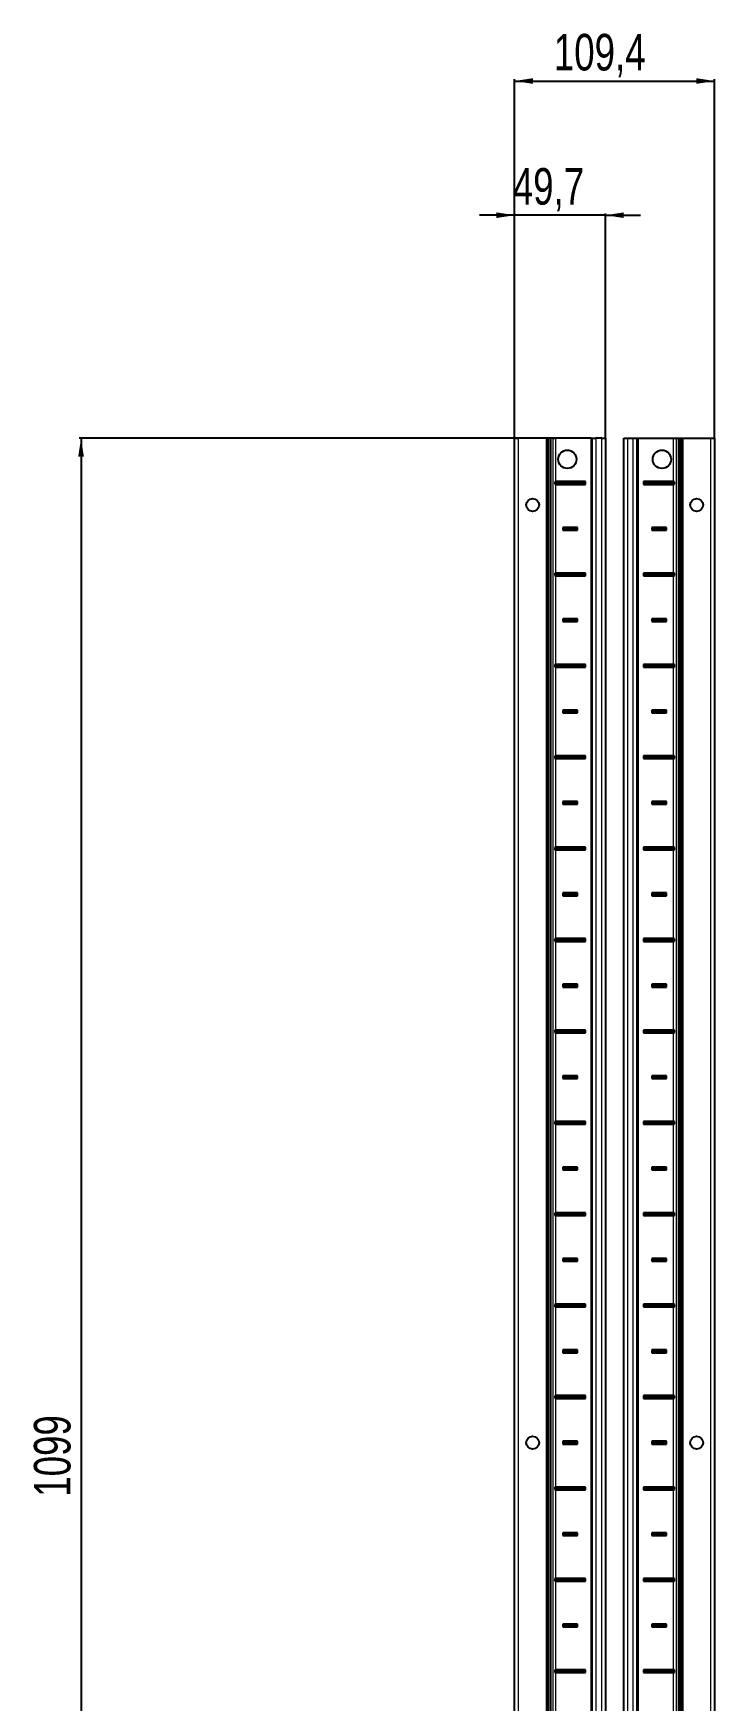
# Model space of a CAD drawing. Header units: millimetres. Extents: x -199 to 1181, y -1371 to 1507.
# Drawn here: x -199 to 173, y -443 to 469 of the extents above; entities that cross this region are included whole.
import ezdxf

# ---------------------------------------------------------------- set-up
doc = ezdxf.new("R2010")
doc.units = ezdxf.units.MM
doc.layers.add('FORMAT', color=7, linetype='Continuous')
doc.styles.add('SLDTEXTSTYLE0', font='TXT', dxfattribs={"width": 0.75})
doc.dimstyles.new('SLDDIMSTYLE0', dxfattribs={"dimtxt": 20, "dimasz": 10, "dimexe": 0, "dimexo": 0.0625, "dimgap": 5, "dimtad": 2, "dimdec": 1, "dimrnd": 1e-09, "dimzin": 12, "dimdsep": 46, "dimtxsty": 'SLDTEXTSTYLE0', "dimsah": 1, "dimcen": 0.09, "dimadec": 0, "dimazin": 3, "dimtfac": 1, "dimtofl": 0, "dimtmove": 0, "dimatfit": 3, "dimfxl": 0, "dimfrac": 2, "dimtolj": 1, "dimtzin": 12, "dimarcsym": 0})
doc.dimstyles.new('SLDDIMSTYLE1', dxfattribs={"dimtxt": 20, "dimasz": 10, "dimexe": 0, "dimexo": 0.0625, "dimgap": 5, "dimtad": 2, "dimdec": 1, "dimrnd": 1e-09, "dimzin": 12, "dimdsep": 46, "dimtxsty": 'SLDTEXTSTYLE0', "dimsah": 1, "dimcen": 0.09, "dimadec": 0, "dimazin": 3, "dimtfac": 1, "dimtmove": 0, "dimatfit": 0, "dimfxl": 0, "dimfrac": 2, "dimtolj": 1, "dimtzin": 12, "dimarcsym": 0})

# ---------------------------------------------------------------- blocks, each defined once
blk = doc.blocks.new('_D')
at = {"layer": 'FORMAT'}
for p, q in [((86.41, 247.21), (-174.15, 247.21)), ((-173.15, 247.21), (-173.15, -851.79)), ((86.41, -851.79), (-174.15, -851.79))]:
    blk.add_line(p, q, dxfattribs=at)
for points in [[(-173.15, 247.21), (-174.69, 237.21), (-171.61, 237.21)], [(-173.15, -851.79), (-171.61, -841.79), (-174.69, -841.79)]]:
    blk.add_solid(points, dxfattribs=at)
at = {"layer": 'FORMAT', "insert": (-198.93, -331.85), "char_height": 20, "attachment_point": 1, "rotation": 90, "style": 'SLDTEXTSTYLE0'}
blk.add_mtext('1099', dxfattribs=at)
blk = doc.blocks.new('_D_1')
at = {"layer": 'FORMAT'}
for p, q in [((63.98, 247.22), (63.98, 443.62)), ((63.98, 442.62), (173.38, 442.62)), ((173.38, 247.22), (173.38, 443.62))]:
    blk.add_line(p, q, dxfattribs=at)
for points in [[(63.98, 442.62), (73.98, 441.08), (73.98, 444.16)], [(173.38, 442.62), (163.38, 444.16), (163.38, 441.08)]]:
    blk.add_solid(points, dxfattribs=at)
at = {"layer": 'FORMAT', "insert": (85.43, 468.4), "char_height": 20, "attachment_point": 1, "style": 'SLDTEXTSTYLE0'}
blk.add_mtext('109,4', dxfattribs=at)
blk = doc.blocks.new('_D_2')
at = {"layer": 'FORMAT'}
for p, q in [((63.98, 369.21), (44.75, 369.21)), ((63.98, 247.22), (63.98, 370.21)), ((113.68, 369.21), (63.98, 369.21)), ((113.68, 247.22), (113.68, 370.21)), ((113.68, 369.21), (132.91, 369.21))]:
    blk.add_line(p, q, dxfattribs=at)
for points in [[(63.98, 369.21), (53.98, 370.75), (53.98, 367.67)], [(113.68, 369.21), (123.68, 367.67), (123.68, 370.75)]]:
    blk.add_solid(points, dxfattribs=at)
at = {"layer": 'FORMAT', "insert": (62.97, 394.99), "char_height": 20, "attachment_point": 1, "style": 'SLDTEXTSTYLE0'}
blk.add_mtext('49,7', dxfattribs=at)

msp = doc.modelspace()

# ---------------------------------------------------------------- linework, layer by layer
at = {"color": 7, "linetype": 'Continuous', "lineweight": 25}
for p, q in [((63.98, -851.79), (63.98, 247.21)), ((63.98, 247.21), (65.98, 247.21)), ((81.33, 247.21), (65.98, 247.21)), ((81.33, 247.21), (81.98, 247.21)), ((81.98, -851.79), (81.98, 247.21)), ((81.98, 247.21), (82.56, 247.21)), ((83.77, 247.21), (82.56, 247.21)), ((83.77, -851.79), (83.77, 247.21)), ((83.8, 247.21), (83.77, 247.21)), ((83.8, -851.79), (83.8, 247.21)), ((85.01, 247.21), (83.8, 247.21)), ((85.01, 247.21), (86.42, 247.21)), ((105.83, 247.21), (86.42, 247.21)), ((105.83, 247.21), (106.48, 247.21)), ((106.48, -851.79), (106.48, 247.21)), ((106.48, 247.21), (108.48, 247.21)), ((111.68, 247.21), (108.48, 247.21)), ((111.68, 247.21), (113.68, 247.21)), ((113.68, 247.21), (113.68, -851.79)), ((123.68, -851.79), (123.68, 247.21)), ((123.68, 247.21), (125.68, 247.21)), ((125.68, 247.21), (128.88, 247.21)), ((128.88, 247.21), (130.88, 247.21)), ((130.88, 247.21), (130.88, -851.79)), ((130.88, 247.21), (131.53, 247.21)), ((131.53, 247.21), (150.93, 247.21)), ((150.93, 247.21), (152.34, 247.21)), ((152.34, 247.21), (153.55, 247.21)), ((153.55, 247.21), (153.55, -851.79)), ((153.55, 247.21), (153.58, 247.21)), ((153.58, 247.21), (153.58, -851.79)), ((153.58, 247.21), (154.79, 247.21)), ((154.79, 247.21), (155.38, 247.21)), ((155.38, 247.21), (155.38, -851.79)), ((155.38, 247.21), (156.03, 247.21)), ((156.03, 247.21), (171.38, 247.21)), ((171.38, 247.21), (173.38, 247.21)), ((173.38, 247.21), (173.38, -851.79)), ((85.93, 223.35), (85.93, 222.06)), ((86.58, 222.71), (85.93, 223.35)), ((86.58, 222.71), (85.93, 222.06)), ((102.83, 223.46), (86.42, 223.46)), ((86.42, 221.96), (102.83, 221.96)), ((102.08, 222.71), (86.58, 222.71)), ((102.08, 222.71), (102.83, 223.46)), ((102.08, 222.71), (102.83, 221.96)), ((102.83, 221.96), (102.83, 223.46)), ((135.28, 222.71), (134.53, 223.46)), ((150.93, 223.46), (134.53, 223.46)), ((134.53, 223.46), (134.53, 221.96)), ((135.28, 222.71), (134.53, 221.96)), ((134.53, 221.96), (150.93, 221.96)), ((135.28, 222.71), (150.78, 222.71)), ((150.78, 222.71), (151.42, 223.35)), ((150.78, 222.71), (151.42, 222.06)), ((151.42, 222.06), (151.42, 223.35)), ((98.33, 198.46), (90.33, 198.46)), ((90.33, 198.46), (90.33, 196.96)), ((91.08, 197.71), (90.33, 198.46)), ((91.08, 197.71), (90.33, 196.96)), ((90.33, 196.96), (98.33, 196.96)), ((97.58, 197.71), (91.08, 197.71)), ((97.58, 197.71), (98.33, 198.46)), ((97.58, 197.71), (98.33, 196.96)), ((98.33, 196.96), (98.33, 198.46)), ((139.78, 197.71), (139.03, 198.46)), ((139.03, 198.46), (139.03, 196.96)), ((147.03, 198.46), (139.03, 198.46)), ((139.78, 197.71), (139.03, 196.96)), ((139.03, 196.96), (147.03, 196.96)), ((139.78, 197.71), (146.28, 197.71)), ((146.28, 197.71), (147.03, 198.46)), ((146.28, 197.71), (147.03, 196.96)), ((147.03, 196.96), (147.03, 198.46)), ((85.93, 173.35), (85.93, 172.06)), ((86.58, 172.71), (85.93, 173.35)), ((102.83, 173.46), (86.42, 173.46)), ((102.08, 172.71), (102.83, 173.46)), ((102.83, 171.96), (102.83, 173.46)), ((135.28, 172.71), (134.53, 173.46)), ((150.93, 173.46), (134.53, 173.46)), ((134.53, 173.46), (134.53, 171.96)), ((150.78, 172.71), (151.42, 173.35)), ((151.42, 172.06), (151.42, 173.35)), ((86.58, 172.71), (85.93, 172.06)), ((86.42, 171.96), (102.83, 171.96)), ((102.08, 172.71), (86.58, 172.71)), ((102.08, 172.71), (102.83, 171.96)), ((135.28, 172.71), (134.53, 171.96)), ((134.53, 171.96), (150.93, 171.96)), ((135.28, 172.71), (150.78, 172.71)), ((150.78, 172.71), (151.42, 172.06)), ((98.33, 148.46), (90.33, 148.46)), ((90.33, 148.46), (90.33, 146.96)), ((91.08, 147.71), (90.33, 148.46)), ((91.08, 147.71), (90.33, 146.96)), ((90.33, 146.96), (98.33, 146.96)), ((97.58, 147.71), (91.08, 147.71)), ((97.58, 147.71), (98.33, 148.46)), ((97.58, 147.71), (98.33, 146.96)), ((98.33, 146.96), (98.33, 148.46)), ((139.78, 147.71), (139.03, 148.46)), ((139.03, 148.46), (139.03, 146.96)), ((147.03, 148.46), (139.03, 148.46)), ((139.78, 147.71), (139.03, 146.96)), ((139.03, 146.96), (147.03, 146.96)), ((139.78, 147.71), (146.28, 147.71)), ((146.28, 147.71), (147.03, 148.46)), ((146.28, 147.71), (147.03, 146.96)), ((147.03, 146.96), (147.03, 148.46)), ((85.93, 123.35), (85.93, 122.06)), ((86.58, 122.71), (85.93, 123.35)), ((86.58, 122.71), (85.93, 122.06)), ((102.83, 123.46), (86.42, 123.46)), ((86.42, 121.96), (102.83, 121.96)), ((102.08, 122.71), (86.58, 122.71)), ((102.08, 122.71), (102.83, 123.46)), ((102.08, 122.71), (102.83, 121.96)), ((102.83, 121.96), (102.83, 123.46)), ((135.28, 122.71), (134.53, 123.46)), ((134.53, 123.46), (134.53, 121.96)), ((150.93, 123.46), (134.53, 123.46)), ((135.28, 122.71), (134.53, 121.96)), ((134.53, 121.96), (150.93, 121.96)), ((135.28, 122.71), (150.78, 122.71)), ((150.78, 122.71), (151.42, 123.35)), ((150.78, 122.71), (151.42, 122.06)), ((151.42, 122.06), (151.42, 123.35)), ((98.33, 98.46), (90.33, 98.46)), ((90.33, 98.46), (90.33, 96.96)), ((91.08, 97.71), (90.33, 98.46)), ((91.08, 97.71), (90.33, 96.96)), ((90.33, 96.96), (98.33, 96.96)), ((97.58, 97.71), (91.08, 97.71)), ((97.58, 97.71), (98.33, 98.46)), ((97.58, 97.71), (98.33, 96.96)), ((98.33, 96.96), (98.33, 98.46)), ((139.78, 97.71), (139.03, 98.46)), ((139.03, 98.46), (139.03, 96.96)), ((147.03, 98.46), (139.03, 98.46)), ((139.78, 97.71), (139.03, 96.96)), ((139.03, 96.96), (147.03, 96.96)), ((139.78, 97.71), (146.28, 97.71)), ((146.28, 97.71), (147.03, 98.46)), ((146.28, 97.71), (147.03, 96.96)), ((147.03, 96.96), (147.03, 98.46)), ((85.93, 73.35), (85.93, 72.06)), ((86.58, 72.71), (85.93, 73.35)), ((102.83, 73.46), (86.42, 73.46)), ((102.08, 72.71), (102.83, 73.46)), ((102.83, 71.96), (102.83, 73.46)), ((135.28, 72.71), (134.53, 73.46)), ((134.53, 73.46), (134.53, 71.96)), ((150.93, 73.46), (134.53, 73.46)), ((150.78, 72.71), (151.42, 73.35)), ((151.42, 72.06), (151.42, 73.35)), ((86.58, 72.71), (85.93, 72.06)), ((86.42, 71.96), (102.83, 71.96)), ((102.08, 72.71), (86.58, 72.71)), ((102.08, 72.71), (102.83, 71.96)), ((135.28, 72.71), (134.53, 71.96)), ((134.53, 71.96), (150.93, 71.96)), ((135.28, 72.71), (150.78, 72.71)), ((150.78, 72.71), (151.42, 72.06)), ((98.33, 48.46), (90.33, 48.46)), ((90.33, 48.46), (90.33, 46.96)), ((91.08, 47.71), (90.33, 48.46)), ((91.08, 47.71), (90.33, 46.96)), ((90.33, 46.96), (98.33, 46.96)), ((97.58, 47.71), (91.08, 47.71)), ((97.58, 47.71), (98.33, 48.46)), ((97.58, 47.71), (98.33, 46.96)), ((98.33, 46.96), (98.33, 48.46)), ((147.03, 48.46), (139.03, 48.46)), ((139.03, 48.46), (139.03, 46.96)), ((139.78, 47.71), (139.03, 48.46)), ((139.78, 47.71), (139.03, 46.96)), ((139.03, 46.96), (147.03, 46.96)), ((139.78, 47.71), (146.28, 47.71)), ((146.28, 47.71), (147.03, 48.46)), ((146.28, 47.71), (147.03, 46.96)), ((147.03, 46.96), (147.03, 48.46)), ((85.93, 23.35), (85.93, 22.06)), ((86.58, 22.71), (85.93, 23.35)), ((86.58, 22.71), (85.93, 22.06)), ((102.83, 23.46), (86.42, 23.46)), ((86.42, 21.96), (102.83, 21.96)), ((102.08, 22.71), (86.58, 22.71)), ((102.08, 22.71), (102.83, 23.46)), ((102.08, 22.71), (102.83, 21.96)), ((102.83, 21.96), (102.83, 23.46)), ((150.93, 23.46), (134.53, 23.46)), ((134.53, 23.46), (134.53, 21.96)), ((135.28, 22.71), (134.53, 23.46)), ((135.28, 22.71), (134.53, 21.96)), ((134.53, 21.96), (150.93, 21.96)), ((135.28, 22.71), (150.78, 22.71)), ((150.78, 22.71), (151.42, 23.35)), ((150.78, 22.71), (151.42, 22.06)), ((151.42, 22.06), (151.42, 23.35)), ((98.33, -1.54), (90.33, -1.54)), ((90.33, -1.54), (90.33, -3.04)), ((91.08, -2.29), (90.33, -1.54)), ((91.08, -2.29), (90.33, -3.04)), ((90.33, -3.04), (98.33, -3.04)), ((97.58, -2.29), (91.08, -2.29)), ((97.58, -2.29), (98.33, -1.54)), ((97.58, -2.29), (98.33, -3.04)), ((98.33, -3.04), (98.33, -1.54)), ((147.03, -1.54), (139.03, -1.54)), ((139.03, -1.54), (139.03, -3.04)), ((139.78, -2.29), (139.03, -1.54)), ((139.78, -2.29), (139.03, -3.04)), ((139.03, -3.04), (147.03, -3.04)), ((139.78, -2.29), (146.28, -2.29)), ((146.28, -2.29), (147.03, -1.54)), ((146.28, -2.29), (147.03, -3.04)), ((147.03, -3.04), (147.03, -1.54)), ((85.93, -26.65), (85.93, -27.94)), ((86.58, -27.29), (85.93, -26.65)), ((86.58, -27.29), (85.93, -27.94)), ((102.83, -26.54), (86.42, -26.54)), ((102.08, -27.29), (86.58, -27.29)), ((102.08, -27.29), (102.83, -26.54)), ((102.08, -27.29), (102.83, -28.04)), ((102.83, -28.04), (102.83, -26.54)), ((150.93, -26.54), (134.53, -26.54)), ((134.53, -26.54), (134.53, -28.04)), ((135.28, -27.29), (134.53, -26.54)), ((135.28, -27.29), (134.53, -28.04)), ((135.28, -27.29), (150.78, -27.29)), ((150.78, -27.29), (151.42, -26.65)), ((150.78, -27.29), (151.42, -27.94)), ((151.42, -27.94), (151.42, -26.65)), ((86.42, -28.04), (102.83, -28.04)), ((134.53, -28.04), (150.93, -28.04)), ((98.33, -51.54), (90.33, -51.54)), ((90.33, -51.54), (90.33, -53.04)), ((91.08, -52.29), (90.33, -51.54)), ((91.08, -52.29), (90.33, -53.04)), ((90.33, -53.04), (98.33, -53.04)), ((97.58, -52.29), (91.08, -52.29)), ((97.58, -52.29), (98.33, -51.54)), ((97.58, -52.29), (98.33, -53.04)), ((98.33, -53.04), (98.33, -51.54)), ((147.03, -51.54), (139.03, -51.54)), ((139.03, -51.54), (139.03, -53.04)), ((139.78, -52.29), (139.03, -51.54)), ((139.78, -52.29), (139.03, -53.04)), ((139.03, -53.04), (147.03, -53.04)), ((139.78, -52.29), (146.28, -52.29)), ((146.28, -52.29), (147.03, -51.54)), ((146.28, -52.29), (147.03, -53.04)), ((147.03, -53.04), (147.03, -51.54)), ((85.93, -76.65), (85.93, -77.94)), ((86.58, -77.29), (85.93, -76.65)), ((86.58, -77.29), (85.93, -77.94)), ((102.83, -76.54), (86.42, -76.54)), ((86.42, -78.04), (102.83, -78.04)), ((102.08, -77.29), (86.58, -77.29)), ((102.08, -77.29), (102.83, -76.54)), ((102.08, -77.29), (102.83, -78.04)), ((102.83, -78.04), (102.83, -76.54)), ((150.93, -76.54), (134.53, -76.54)), ((134.53, -76.54), (134.53, -78.04)), ((135.28, -77.29), (134.53, -76.54)), ((135.28, -77.29), (134.53, -78.04)), ((134.53, -78.04), (150.93, -78.04)), ((135.28, -77.29), (150.78, -77.29)), ((150.78, -77.29), (151.42, -76.65)), ((150.78, -77.29), (151.42, -77.94)), ((151.42, -77.94), (151.42, -76.65)), ((98.33, -101.54), (90.33, -101.54)), ((90.33, -101.54), (90.33, -103.04)), ((91.08, -102.29), (90.33, -101.54)), ((91.08, -102.29), (90.33, -103.04)), ((90.33, -103.04), (98.33, -103.04)), ((97.58, -102.29), (91.08, -102.29)), ((97.58, -102.29), (98.33, -101.54)), ((97.58, -102.29), (98.33, -103.04)), ((98.33, -103.04), (98.33, -101.54)), ((147.03, -101.54), (139.03, -101.54)), ((139.03, -101.54), (139.03, -103.04)), ((139.78, -102.29), (139.03, -101.54)), ((139.78, -102.29), (139.03, -103.04)), ((139.03, -103.04), (147.03, -103.04)), ((139.78, -102.29), (146.28, -102.29)), ((146.28, -102.29), (147.03, -101.54)), ((146.28, -102.29), (147.03, -103.04)), ((147.03, -103.04), (147.03, -101.54)), ((85.93, -126.65), (85.93, -127.94)), ((86.58, -127.29), (85.93, -126.65)), ((86.58, -127.29), (85.93, -127.94)), ((102.83, -126.54), (86.42, -126.54)), ((102.08, -127.29), (86.58, -127.29)), ((102.08, -127.29), (102.83, -126.54)), ((102.08, -127.29), (102.83, -128.04)), ((102.83, -128.04), (102.83, -126.54)), ((150.93, -126.54), (134.53, -126.54)), ((134.53, -126.54), (134.53, -128.04)), ((135.28, -127.29), (134.53, -126.54)), ((135.28, -127.29), (134.53, -128.04)), ((135.28, -127.29), (150.78, -127.29)), ((150.78, -127.29), (151.42, -126.65)), ((150.78, -127.29), (151.42, -127.94)), ((151.42, -127.94), (151.42, -126.65)), ((86.42, -128.04), (102.83, -128.04)), ((134.53, -128.04), (150.93, -128.04)), ((98.33, -151.54), (90.33, -151.54)), ((90.33, -151.54), (90.33, -153.04)), ((91.08, -152.29), (90.33, -151.54)), ((91.08, -152.29), (90.33, -153.04)), ((90.33, -153.04), (98.33, -153.04)), ((97.58, -152.29), (91.08, -152.29)), ((97.58, -152.29), (98.33, -151.54)), ((97.58, -152.29), (98.33, -153.04)), ((98.33, -153.04), (98.33, -151.54)), ((147.03, -151.54), (139.03, -151.54)), ((139.03, -151.54), (139.03, -153.04)), ((139.78, -152.29), (139.03, -151.54)), ((139.78, -152.29), (139.03, -153.04)), ((139.03, -153.04), (147.03, -153.04)), ((139.78, -152.29), (146.28, -152.29)), ((146.28, -152.29), (147.03, -151.54)), ((146.28, -152.29), (147.03, -153.04)), ((147.03, -153.04), (147.03, -151.54)), ((85.93, -176.65), (85.93, -177.94)), ((86.58, -177.29), (85.93, -176.65)), ((86.58, -177.29), (85.93, -177.94)), ((102.83, -176.54), (86.42, -176.54)), ((86.42, -178.04), (102.83, -178.04)), ((102.08, -177.29), (86.58, -177.29)), ((102.08, -177.29), (102.83, -176.54)), ((102.08, -177.29), (102.83, -178.04)), ((102.83, -178.04), (102.83, -176.54)), ((150.93, -176.54), (134.53, -176.54)), ((134.53, -176.54), (134.53, -178.04)), ((135.28, -177.29), (134.53, -176.54)), ((135.28, -177.29), (134.53, -178.04)), ((134.53, -178.04), (150.93, -178.04)), ((135.28, -177.29), (150.78, -177.29)), ((150.78, -177.29), (151.42, -176.65)), ((150.78, -177.29), (151.42, -177.94)), ((151.42, -177.94), (151.42, -176.65)), ((98.33, -201.54), (90.33, -201.54)), ((90.33, -201.54), (90.33, -203.04)), ((91.08, -202.29), (90.33, -201.54)), ((91.08, -202.29), (90.33, -203.04)), ((90.33, -203.04), (98.33, -203.04)), ((97.58, -202.29), (91.08, -202.29)), ((97.58, -202.29), (98.33, -201.54)), ((97.58, -202.29), (98.33, -203.04)), ((98.33, -203.04), (98.33, -201.54)), ((147.03, -201.54), (139.03, -201.54)), ((139.03, -201.54), (139.03, -203.04)), ((139.78, -202.29), (139.03, -201.54)), ((139.78, -202.29), (139.03, -203.04)), ((139.03, -203.04), (147.03, -203.04)), ((139.78, -202.29), (146.28, -202.29)), ((146.28, -202.29), (147.03, -201.54)), ((146.28, -202.29), (147.03, -203.04)), ((147.03, -203.04), (147.03, -201.54)), ((85.93, -226.65), (85.93, -227.94)), ((86.58, -227.29), (85.93, -226.65)), ((86.58, -227.29), (85.93, -227.94)), ((102.83, -226.54), (86.42, -226.54)), ((102.08, -227.29), (86.58, -227.29)), ((102.08, -227.29), (102.83, -226.54)), ((102.08, -227.29), (102.83, -228.04)), ((102.83, -228.04), (102.83, -226.54)), ((150.93, -226.54), (134.53, -226.54)), ((134.53, -226.54), (134.53, -228.04)), ((135.28, -227.29), (134.53, -226.54)), ((135.28, -227.29), (134.53, -228.04)), ((135.28, -227.29), (150.78, -227.29)), ((150.78, -227.29), (151.42, -226.65)), ((150.78, -227.29), (151.42, -227.94)), ((151.42, -227.94), (151.42, -226.65)), ((86.42, -228.04), (102.83, -228.04)), ((134.53, -228.04), (150.93, -228.04)), ((98.33, -251.54), (90.33, -251.54)), ((90.33, -251.54), (90.33, -253.04)), ((91.08, -252.29), (90.33, -251.54)), ((91.08, -252.29), (90.33, -253.04)), ((90.33, -253.04), (98.33, -253.04)), ((97.58, -252.29), (91.08, -252.29)), ((97.58, -252.29), (98.33, -251.54)), ((97.58, -252.29), (98.33, -253.04)), ((98.33, -253.04), (98.33, -251.54)), ((147.03, -251.54), (139.03, -251.54)), ((139.03, -251.54), (139.03, -253.04)), ((139.78, -252.29), (139.03, -251.54)), ((139.78, -252.29), (139.03, -253.04)), ((139.03, -253.04), (147.03, -253.04)), ((139.78, -252.29), (146.28, -252.29)), ((146.28, -252.29), (147.03, -251.54)), ((146.28, -252.29), (147.03, -253.04)), ((147.03, -253.04), (147.03, -251.54)), ((85.93, -276.65), (85.93, -277.94)), ((86.58, -277.29), (85.93, -276.65)), ((86.58, -277.29), (85.93, -277.94)), ((102.83, -276.54), (86.42, -276.54)), ((86.42, -278.04), (102.83, -278.04)), ((102.08, -277.29), (86.58, -277.29)), ((102.08, -277.29), (102.83, -276.54)), ((102.08, -277.29), (102.83, -278.04)), ((102.83, -278.04), (102.83, -276.54)), ((150.93, -276.54), (134.53, -276.54)), ((134.53, -276.54), (134.53, -278.04)), ((135.28, -277.29), (134.53, -276.54)), ((135.28, -277.29), (134.53, -278.04)), ((134.53, -278.04), (150.93, -278.04)), ((135.28, -277.29), (150.78, -277.29)), ((150.78, -277.29), (151.42, -276.65)), ((150.78, -277.29), (151.42, -277.94)), ((151.42, -277.94), (151.42, -276.65)), ((98.33, -301.54), (90.33, -301.54)), ((90.33, -301.54), (90.33, -303.04)), ((91.08, -302.29), (90.33, -301.54)), ((91.08, -302.29), (90.33, -303.04)), ((90.33, -303.04), (98.33, -303.04)), ((97.58, -302.29), (91.08, -302.29)), ((97.58, -302.29), (98.33, -301.54)), ((97.58, -302.29), (98.33, -303.04)), ((98.33, -303.04), (98.33, -301.54)), ((147.03, -301.54), (139.03, -301.54)), ((139.03, -301.54), (139.03, -303.04)), ((139.78, -302.29), (139.03, -301.54)), ((139.78, -302.29), (139.03, -303.04)), ((139.03, -303.04), (147.03, -303.04)), ((139.78, -302.29), (146.28, -302.29)), ((146.28, -302.29), (147.03, -301.54)), ((146.28, -302.29), (147.03, -303.04)), ((147.03, -303.04), (147.03, -301.54)), ((85.93, -326.65), (85.93, -327.94)), ((86.58, -327.29), (85.93, -326.65)), ((86.58, -327.29), (85.93, -327.94)), ((102.83, -326.54), (86.42, -326.54)), ((86.42, -328.04), (102.83, -328.04)), ((102.08, -327.29), (86.58, -327.29)), ((102.08, -327.29), (102.83, -326.54)), ((102.08, -327.29), (102.83, -328.04)), ((102.83, -328.04), (102.83, -326.54)), ((150.93, -326.54), (134.53, -326.54)), ((134.53, -326.54), (134.53, -328.04)), ((135.28, -327.29), (134.53, -326.54)), ((135.28, -327.29), (134.53, -328.04)), ((134.53, -328.04), (150.93, -328.04)), ((135.28, -327.29), (150.78, -327.29)), ((150.78, -327.29), (151.42, -326.65)), ((150.78, -327.29), (151.42, -327.94)), ((151.42, -327.94), (151.42, -326.65)), ((98.33, -351.54), (90.33, -351.54)), ((90.33, -351.54), (90.33, -353.04)), ((91.08, -352.29), (90.33, -351.54)), ((91.08, -352.29), (90.33, -353.04)), ((90.33, -353.04), (98.33, -353.04)), ((97.58, -352.29), (91.08, -352.29)), ((97.58, -352.29), (98.33, -351.54)), ((97.58, -352.29), (98.33, -353.04)), ((98.33, -353.04), (98.33, -351.54)), ((147.03, -351.54), (139.03, -351.54)), ((139.03, -351.54), (139.03, -353.04)), ((139.78, -352.29), (139.03, -351.54)), ((139.78, -352.29), (139.03, -353.04)), ((139.03, -353.04), (147.03, -353.04)), ((139.78, -352.29), (146.28, -352.29)), ((146.28, -352.29), (147.03, -351.54)), ((146.28, -352.29), (147.03, -353.04)), ((147.03, -353.04), (147.03, -351.54)), ((85.93, -376.65), (85.93, -377.94)), ((86.58, -377.29), (85.93, -376.65)), ((86.58, -377.29), (85.93, -377.94)), ((102.83, -376.54), (86.42, -376.54)), ((86.42, -378.04), (102.83, -378.04)), ((102.08, -377.29), (86.58, -377.29)), ((102.08, -377.29), (102.83, -376.54)), ((102.08, -377.29), (102.83, -378.04)), ((102.83, -378.04), (102.83, -376.54)), ((150.93, -376.54), (134.53, -376.54)), ((134.53, -376.54), (134.53, -378.04)), ((135.28, -377.29), (134.53, -376.54)), ((135.28, -377.29), (134.53, -378.04)), ((134.53, -378.04), (150.93, -378.04)), ((135.28, -377.29), (150.78, -377.29)), ((150.78, -377.29), (151.42, -376.65)), ((150.78, -377.29), (151.42, -377.94)), ((151.42, -377.94), (151.42, -376.65)), ((98.33, -401.54), (90.33, -401.54)), ((90.33, -401.54), (90.33, -403.04)), ((91.08, -402.29), (90.33, -401.54)), ((91.08, -402.29), (90.33, -403.04)), ((90.33, -403.04), (98.33, -403.04)), ((97.58, -402.29), (91.08, -402.29)), ((97.58, -402.29), (98.33, -401.54)), ((97.58, -402.29), (98.33, -403.04)), ((98.33, -403.04), (98.33, -401.54)), ((147.03, -401.54), (139.03, -401.54)), ((139.03, -401.54), (139.03, -403.04)), ((139.78, -402.29), (139.03, -401.54)), ((139.78, -402.29), (139.03, -403.04)), ((139.03, -403.04), (147.03, -403.04)), ((139.78, -402.29), (146.28, -402.29)), ((146.28, -402.29), (147.03, -401.54)), ((146.28, -402.29), (147.03, -403.04)), ((147.03, -403.04), (147.03, -401.54)), ((85.93, -426.65), (85.93, -427.94)), ((86.58, -427.29), (85.93, -426.65)), ((86.58, -427.29), (85.93, -427.94)), ((102.83, -426.54), (86.42, -426.54)), ((86.42, -428.04), (102.83, -428.04)), ((102.08, -427.29), (86.58, -427.29)), ((102.08, -427.29), (102.83, -426.54)), ((102.08, -427.29), (102.83, -428.04)), ((102.83, -428.04), (102.83, -426.54)), ((150.93, -426.54), (134.53, -426.54)), ((134.53, -426.54), (134.53, -428.04)), ((135.28, -427.29), (134.53, -426.54)), ((135.28, -427.29), (134.53, -428.04)), ((134.53, -428.04), (150.93, -428.04)), ((135.28, -427.29), (150.78, -427.29)), ((150.78, -427.29), (151.42, -426.65)), ((150.78, -427.29), (151.42, -427.94)), ((151.42, -427.94), (151.42, -426.65))]:
    msp.add_line(p, q, dxfattribs=at)
at = {"color": 8, "linetype": 'Continuous', "lineweight": 18}
for p, q in [((65.98, 247.21), (65.98, -851.79)), ((81.33, -851.79), (81.33, 247.21)), ((82.56, 247.21), (82.56, -851.79)), ((85.01, -851.79), (85.01, 247.21)), ((86.42, 247.21), (86.42, 223.46)), ((105.83, -851.79), (105.83, 247.21)), ((108.48, 247.21), (108.48, -851.79)), ((111.68, -851.79), (111.68, 247.21)), ((125.68, 247.21), (125.68, -851.79)), ((128.88, -851.79), (128.88, 247.21)), ((131.53, 247.21), (131.53, -851.79)), ((150.93, 223.46), (150.93, 247.21)), ((152.34, 247.21), (152.34, -851.79)), ((154.79, -851.79), (154.79, 247.21)), ((156.03, 247.21), (156.03, -851.79)), ((171.38, -851.79), (171.38, 247.21)), ((86.42, 221.96), (86.42, 173.46)), ((150.93, 173.46), (150.93, 221.96)), ((86.42, 171.96), (86.42, 123.46)), ((150.93, 123.46), (150.93, 171.96)), ((86.42, 121.96), (86.42, 73.46)), ((150.93, 73.46), (150.93, 121.96)), ((86.42, 71.96), (86.42, 23.46)), ((150.93, 23.46), (150.93, 71.96)), ((86.42, 21.96), (86.42, -26.54)), ((150.93, -26.54), (150.93, 21.96)), ((86.42, -28.04), (86.42, -76.54)), ((150.93, -76.54), (150.93, -28.04)), ((86.42, -78.04), (86.42, -126.54)), ((150.93, -126.54), (150.93, -78.04)), ((86.42, -128.04), (86.42, -176.54)), ((150.93, -176.54), (150.93, -128.04)), ((86.42, -178.04), (86.42, -226.54)), ((150.93, -226.54), (150.93, -178.04)), ((86.42, -228.04), (86.42, -276.54)), ((150.93, -276.54), (150.93, -228.04)), ((86.42, -278.04), (86.42, -326.54)), ((150.93, -326.54), (150.93, -278.04)), ((86.42, -328.04), (86.42, -376.54)), ((150.93, -376.54), (150.93, -328.04)), ((86.42, -378.04), (86.42, -426.54)), ((150.93, -426.54), (150.93, -378.04)), ((86.42, -428.04), (86.42, -476.54)), ((150.93, -476.54), (150.93, -428.04))]:
    msp.add_line(p, q, dxfattribs=at)
at = {"color": 7, "linetype": 'Continuous', "lineweight": 25}
for centre, radius in [((92.83, 235.71), 5), ((144.53, 235.71), 5), ((73.83, 210.71), 3.5), ((163.53, 210.71), 3.5), ((73.83, -302.29), 3.5), ((163.53, -302.29), 3.5)]:
    msp.add_circle(centre, radius, dxfattribs=at)
for centre, start_param, end_param in [((86.42, 219.99), 0, 0.248269), ((86.42, 225.42), 2.893323, 3.141593), ((150.93, 219.99), 6.034916, 6.283185), ((150.93, 225.42), 3.141593, 3.389862), ((86.42, 169.99), 0, 0.248269), ((150.93, 169.99), 6.034916, 6.283185), ((86.42, 175.42), 2.893323, 3.141593), ((150.93, 175.42), 3.141593, 3.389862), ((86.42, 119.99), 0, 0.248269), ((86.42, 125.42), 2.893323, 3.141593), ((150.93, 119.99), 6.034916, 6.283185), ((150.93, 125.42), 3.141593, 3.389862), ((86.42, 69.99), 0, 0.248269), ((150.93, 69.99), 6.034916, 6.283185), ((86.42, 75.42), 2.893323, 3.141593), ((150.93, 75.42), 3.141593, 3.389862), ((86.42, 19.99), 0, 0.248269), ((86.42, 25.42), 2.893323, 3.141593), ((150.93, 19.99), 6.034916, 6.283185), ((150.93, 25.42), 3.141593, 3.389862), ((86.42, -30.01), 0, 0.248269), ((150.93, -30.01), 6.034916, 6.283185), ((86.42, -24.58), 2.893323, 3.141593), ((150.93, -24.58), 3.141593, 3.389862), ((86.42, -80.01), 0, 0.248269), ((86.42, -74.58), 2.893323, 3.141593), ((150.93, -80.01), 6.034916, 6.283185), ((150.93, -74.58), 3.141593, 3.389862), ((86.42, -130.01), 0, 0.248269), ((150.93, -130.01), 6.034916, 6.283185), ((86.42, -124.58), 2.893323, 3.141593), ((150.93, -124.58), 3.141593, 3.389862), ((86.42, -180.01), 0, 0.248269), ((86.42, -174.58), 2.893323, 3.141593), ((150.93, -180.01), 6.034916, 6.283185), ((150.93, -174.58), 3.141593, 3.389862), ((86.42, -230.01), 0, 0.248269), ((86.42, -224.58), 2.893323, 3.141593), ((150.93, -230.01), 6.034916, 6.283185), ((150.93, -224.58), 3.141593, 3.389862), ((86.42, -280.01), 0, 0.248269), ((86.42, -274.58), 2.893323, 3.141593), ((150.93, -280.01), 6.034916, 6.283185), ((150.93, -274.58), 3.141593, 3.389862), ((86.42, -330.01), 0, 0.248269), ((86.42, -324.58), 2.893323, 3.141593), ((150.93, -330.01), 6.034916, 6.283185), ((150.93, -324.58), 3.141593, 3.389862), ((86.42, -380.01), 0, 0.248269), ((86.42, -374.58), 2.893323, 3.141593), ((150.93, -380.01), 6.034916, 6.283185), ((150.93, -374.58), 3.141593, 3.389862), ((86.42, -430.01), 0, 0.248269), ((86.42, -424.58), 2.893323, 3.141593), ((150.93, -430.01), 6.034916, 6.283185), ((150.93, -424.58), 3.141593, 3.389862)]:
    msp.add_ellipse(centre, major_axis=(0, 3.46), ratio=0.57735, start_param=start_param, end_param=end_param, dxfattribs=at)

# ---------------------------------------------------------------- dimensions: what is measured, and where the dimension line sits
at = {"layer": 'FORMAT'}
for base, p1, p2, dimstyle, picture, middle in [((173.38, 442.62), (63.98, 247.21), (173.38, 247.21), 'SLDDIMSTYLE0', '_D_1', (118.68, 442.62)), ((63.98, 369.21), (113.68, 247.21), (63.98, 247.21), 'SLDDIMSTYLE1', '_D_2', (88.83, 369.21))]:
    dim = msp.add_linear_dim(base=base, p1=p1, p2=p2, dimstyle=dimstyle, dxfattribs=at)
    dim.commit()
    dim.dimension.update_dxf_attribs({"geometry": picture, "text_midpoint": middle, "dimtype": 160})
dim = msp.add_linear_dim(base=(-173.15, -851.79), p1=(86.42, 247.21), p2=(86.42, -851.79), angle=90, dimstyle='SLDDIMSTYLE0', dxfattribs=at)
dim.commit()
dim.dimension.update_dxf_attribs({"geometry": '_D', "text_midpoint": (-173.15, -302.29), "dimtype": 160})

doc.saveas('drawing.dxf')
